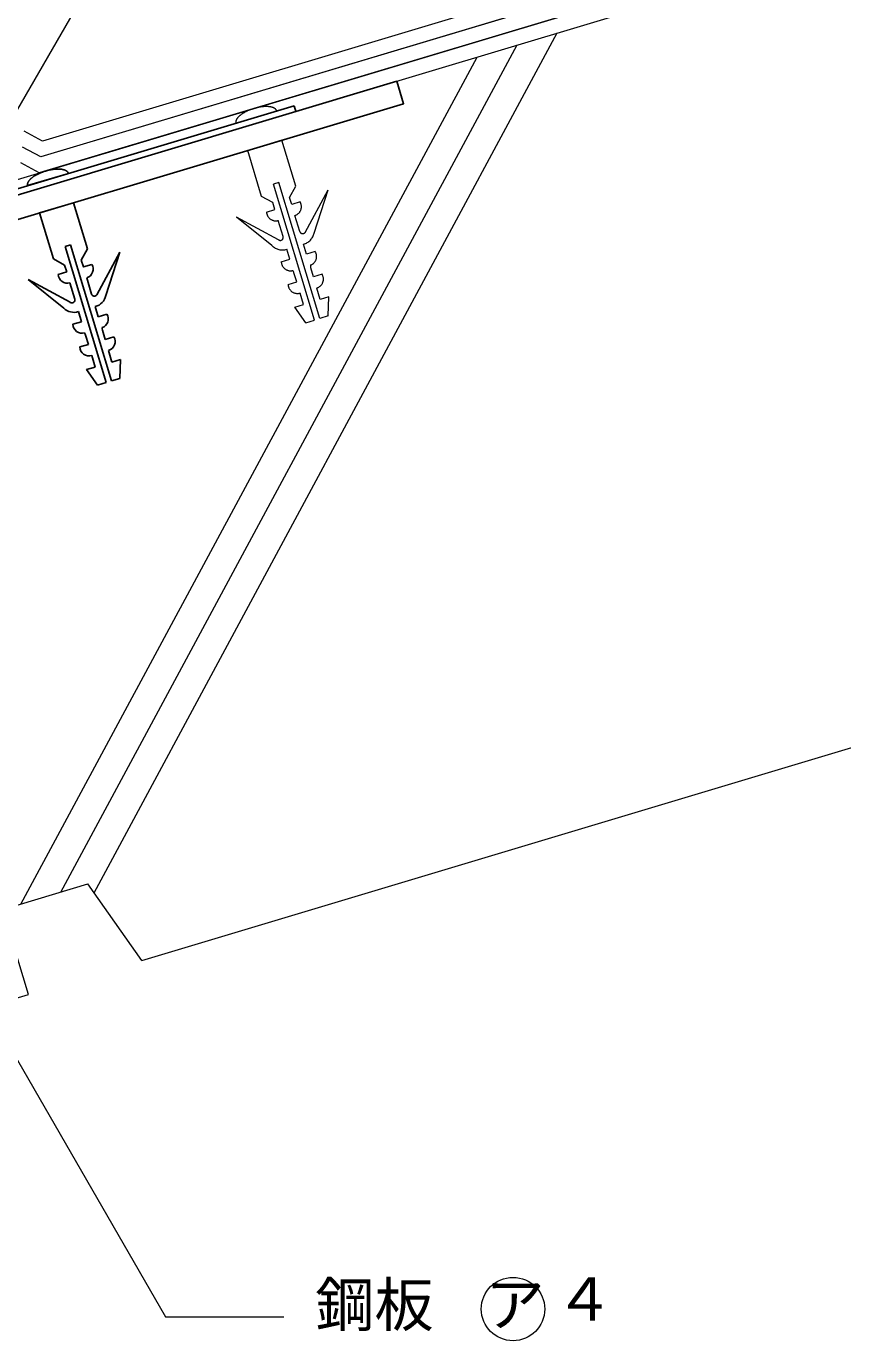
# Model space of a CAD drawing. Units: millimetres, scale not verified. Extents: x -2025 to 2025, y -1410 to 1410.
# Drawn here: x -156.7 to -18.8, y -123.1 to 99.1 of the extents above; entities that cross this region are included whole.
import ezdxf
from ezdxf.enums import TextEntityAlignment as Align

# ---------------------------------------------------------------- set-up
doc = ezdxf.new("R2010")
doc.units = ezdxf.units.MM
doc.header["$LTSCALE"] = 3
doc.linetypes.add('USER3', pattern=[30, 12, -18])
for name, color, linetype in [('0-0_0', 7, 'Continuous'), ('0-5__U+FF8F_U+FF99_U+FF74_U+FF7D_U+FF71_U+FF99_U+FF90_U+FF8A_U+FF9E_U+FF70', 7, 'Continuous'), ('1-0_鋼板', 7, 'Continuous'), ('1-2__U+FF7D_U+FF81_U+FF70_U+FF99板', 7, 'Continuous'), ('1-5_文字___1', 7, 'Continuous')]:
    doc.layers.add(name, color=color, linetype=linetype)
for name, color, linetype, lineweight in [('0-2_躯体', 2, 'Continuous', 18), ('0-3_文字', 8, 'Continuous', 18), ('0-7__U+FF8F_U+FF99_U+FF74_U+FF7D_U+FF7C_U+FF9D_U+FF78_U+FF9E_U+FF99', 3, 'Continuous', 18), ('0-8__U+FF76_U+FF7D_U+FF80_U+FF91_U+FF8D_U+FF9E_U+FF70_U+FF7D', 5, 'Continuous', 18), ('0-C__U+FF8F_U+FF99_U+FF74_U+FF7D_U+FF71_U+FF99_U+FF90_U+FF8A_U+FF9E_U+FF70隠れ線', 2, 'USER3', 18), ('1-3__U+FF8A_U+FF6F_U+FF81', 8, 'Continuous', 18)]:
    doc.layers.add(name, color=color, linetype=linetype, lineweight=lineweight)
doc.styles.add('ＭＳ ゴシック', font='')
doc.styles.get('ＭＳ ゴシック').set_extended_font_data('MS Gothic')

# ---------------------------------------------------------------- blocks, each defined once
blk = doc.blocks.new('厚み記号')
at = {"layer": '0-3_文字'}
blk.add_circle((0, 0), 5.354, dxfattribs=at)
at = {"layer": '0-3_文字', "color": 7, "style": 'ＭＳ ゴシック'}
blk.add_text('ア', height=7.331, dxfattribs=at).set_placement((-4.663, -5.062), align=Align.BOTTOM_LEFT)

msp = doc.modelspace()

# ---------------------------------------------------------------- linework, layer by layer
at = {"layer": '0-2_躯体'}
for p, q in [((-326.722, 20.093), (281.497, 202.559)), ((-137.232, -58.784), (318.853, 78.042)), ((-137.232, -58.784), (-146.332, -45.853)), ((-256.003, -94.415), (-156.389, -64.531))]:
    msp.add_line(p, q, dxfattribs=at)
msp.add_lwpolyline([(-156.389, -64.531), (-160.699, -50.163), (-146.332, -45.853)], dxfattribs=at)
at = {"layer": '0-3_文字'}
for points in [[(-167.839, 68.467), (-84.735, 212.383), (-64.735, 212.383)], [(-164.425, -64.98), (-133.211, -119.044), (-113.211, -119.044)]]:
    msp.add_lwpolyline(points, dxfattribs=at)
at = {"layer": '0-5__U+FF8F_U+FF99_U+FF74_U+FF7D_U+FF71_U+FF99_U+FF90_U+FF8A_U+FF9E_U+FF70'}
for p, q in [((-156.517, 72.199), (-149.62, 74.268)), ((-148.758, 69.306), (-154.505, 67.582)), ((-146.423, 61.521), (-148.758, 69.306)), ((-152.169, 59.796), (-154.505, 67.582)), ((-149.252, 62.163), (-150.161, 61.89)), ((-143.265, 38.902), (-150.161, 61.89)), ((-142.355, 39.175), (-149.252, 62.163)), ((-147.445, 59.622), (-146.423, 61.521)), ((-144.828, 53.738), (-140.948, 60.944)), ((-143.31, 53.624), (-140.948, 60.944)), ((-150.271, 58.774), (-152.169, 59.796)), ((-149.92, 57.605), (-150.271, 58.774)), ((-149.306, 52.47), (-156.423, 56.302)), ((-150.425, 51.493), (-156.423, 56.302)), ((-151.345, 57.177), (-149.92, 57.605)), ((-149.363, 55.75), (-149.408, 55.736)), ((-148.547, 53.027), (-149.363, 55.748)), ((-146.538, 56.597), (-146.492, 56.611)), ((-145.721, 53.875), (-146.538, 56.597)), ((-145.081, 51.741), (-145.081, 51.741)), ((-144.572, 50.043), (-145.081, 51.741)), ((-148.858, 48.758), (-147.397, 49.196)), ((-147.906, 50.893), (-147.906, 50.893)), ((-147.397, 49.196), (-147.906, 50.893)), ((-143.111, 50.482), (-144.572, 50.043)), ((-146.248, 45.364), (-146.714, 46.918)), ((-143.422, 46.212), (-143.888, 47.766)), ((-147.708, 44.926), (-146.248, 45.364)), ((-141.961, 46.65), (-143.422, 46.212)), ((-145.098, 41.533), (-145.683, 43.483)), ((-142.273, 42.381), (-142.858, 44.332)), ((-140.812, 42.819), (-142.273, 42.381)), ((-140.918, 39.606), (-140.812, 42.819)), ((-144.702, 38.471), (-143.265, 38.902)), ((-140.918, 39.606), (-142.355, 39.175))]:
    msp.add_line(p, q, dxfattribs=at)
for points in [[(-154.64, 74.24), (-154.71, 74.2), (-154.79, 74.16), (-154.86, 74.13), (-154.93, 74.09), (-155, 74.05), (-155.07, 74.01), (-155.14, 73.97), (-155.21, 73.93), (-155.28, 73.89), (-155.34, 73.85), (-155.41, 73.81), (-155.47, 73.77), (-155.53, 73.73), (-155.59, 73.69), (-155.65, 73.65), (-155.7, 73.6), (-155.76, 73.56), (-155.81, 73.52), (-155.86, 73.47), (-155.91, 73.43), (-155.96, 73.39), (-156.01, 73.35), (-156.05, 73.3), (-156.09, 73.26), (-156.14, 73.21), (-156.17, 73.17), (-156.21, 73.13), (-156.25, 73.08), (-156.28, 73.04), (-156.31, 73), (-156.34, 72.96), (-156.37, 72.91), (-156.4, 72.87), (-156.42, 72.83), (-156.44, 72.79), (-156.46, 72.74), (-156.48, 72.7), (-156.49, 72.66), (-156.51, 72.62)], [(-151.44, 75), (-151.51, 75), (-151.59, 75), (-151.67, 75), (-151.74, 74.99), (-151.82, 74.99), (-151.9, 74.98), (-151.98, 74.97), (-152.07, 74.97), (-152.15, 74.96), (-152.23, 74.95), (-152.31, 74.93), (-152.4, 74.92), (-152.48, 74.91), (-152.56, 74.89), (-152.65, 74.88), (-152.73, 74.86), (-152.82, 74.84), (-152.9, 74.83), (-152.99, 74.81), (-153.07, 74.79), (-153.16, 74.76), (-153.24, 74.74), (-153.33, 74.72), (-153.41, 74.7), (-153.5, 74.67), (-153.58, 74.64), (-153.67, 74.62), (-153.75, 74.59), (-153.84, 74.56), (-153.92, 74.53), (-154, 74.5), (-154.08, 74.47), (-154.16, 74.44), (-154.24, 74.41), (-154.32, 74.38), (-154.4, 74.34), (-154.48, 74.31), (-154.56, 74.27), (-154.64, 74.24)], [(-149.62, 74.27), (-149.63, 74.3), (-149.65, 74.34), (-149.66, 74.37), (-149.68, 74.4), (-149.7, 74.44), (-149.72, 74.47), (-149.74, 74.5), (-149.77, 74.53), (-149.8, 74.56), (-149.83, 74.59), (-149.86, 74.61), (-149.89, 74.64), (-149.93, 74.67), (-149.97, 74.69), (-150.01, 74.72), (-150.05, 74.74), (-150.09, 74.76), (-150.14, 74.78), (-150.18, 74.8), (-150.23, 74.82), (-150.28, 74.84), (-150.33, 74.86), (-150.39, 74.88), (-150.44, 74.89), (-150.5, 74.91), (-150.56, 74.92), (-150.62, 74.93), (-150.68, 74.94), (-150.74, 74.96), (-150.8, 74.96), (-150.87, 74.97), (-150.93, 74.98), (-151, 74.99), (-151.07, 74.99), (-151.14, 75), (-151.21, 75), (-151.29, 75), (-151.36, 75), (-151.44, 75)], [(-156.51, 72.62), (-156.52, 72.58), (-156.53, 72.54), (-156.53, 72.5), (-156.54, 72.46), (-156.54, 72.42), (-156.54, 72.38), (-156.54, 72.34), (-156.54, 72.31), (-156.53, 72.27), (-156.53, 72.23), (-156.52, 72.2)], [(-145.669, 58.88), (-147.094, 58.453), (-147.445, 59.622)], [(-144.702, 38.471), (-146.559, 41.095), (-145.098, 41.533)]]:
    msp.add_lwpolyline(points, dxfattribs=at)
for centre, radius, start, end in [((-147.016, 58.085), 1.565, 289.56323, 30.54554), ((-149.783, 57.255), 1.565, 182.85271, 285.56495), ((-145.242, 54.018), 0.5, 196.69924, 325.85679), ((-145.754, 54.149), 2.5, 285.61781, 347.87588), ((-148.67, 53.274), 2.5, 225.42348, 287.78063), ((-149.025, 52.883), 0.5, 235.85401, 16.69924), ((-144.445, 49.664), 1.565, 289.56323, 31.48852), ((-147.294, 48.81), 1.565, 181.91004, 283.83572), ((-147.672, 46.631), 1, 16.69924, 41.26785), ((-142.93, 48.053), 1, 172.13067, 196.69924), ((-146.145, 44.978), 1.565, 181.91004, 287.15265), ((-143.296, 45.833), 1.565, 286.2463, 31.48852)]:
    msp.add_arc(centre, radius, start, end, dxfattribs=at)
at = {"layer": '0-7__U+FF8F_U+FF99_U+FF74_U+FF7D_U+FF7C_U+FF9D_U+FF78_U+FF9E_U+FF99'}
for p, q in [((-35.749, 115.215), (-154.006, 79.738)), ((-36.022, 112.523), (-154.28, 77.046)), ((-154.006, 79.738), (-157.119, 81.414)), ((-154.28, 77.046), (-157.393, 78.722)), ((-154.553, 74.354), (-157.666, 76.03))]:
    msp.add_line(p, q, dxfattribs=at)
for points in [[(-36.022, 112.523), (-154.28, 77.046), (-157.393, 78.722)], [(-36.022, 112.523), (-35.304, 110.129), (-154.553, 74.354)]]:
    msp.add_lwpolyline(points, dxfattribs=at)
at = {"layer": '0-8__U+FF76_U+FF7D_U+FF80_U+FF91_U+FF8D_U+FF9E_U+FF70_U+FF7D'}
msp.add_line((-298.412, 31.196), (280.779, 204.954), dxfattribs=at)
at = {"layer": '0-C__U+FF8F_U+FF99_U+FF74_U+FF7D_U+FF71_U+FF99_U+FF90_U+FF8A_U+FF9E_U+FF70隠れ線'}
for p, q in [((-121.318, 82.758), (-114.422, 84.827)), ((-113.56, 79.866), (-119.307, 78.142)), ((-116.971, 70.356), (-119.307, 78.142)), ((-111.224, 72.08), (-113.56, 79.866)), ((-114.053, 72.723), (-114.963, 72.45)), ((-108.067, 49.462), (-114.963, 72.45)), ((-107.157, 49.735), (-114.053, 72.723)), ((-112.247, 70.181), (-111.224, 72.08)), ((-109.63, 64.297), (-105.75, 71.504)), ((-108.111, 64.184), (-105.75, 71.504)), ((-115.072, 69.334), (-116.971, 70.356)), ((-114.721, 68.164), (-115.072, 69.334)), ((-114.108, 63.029), (-121.224, 66.861)), ((-115.227, 62.053), (-121.224, 66.861)), ((-116.147, 67.737), (-114.721, 68.164)), ((-111.339, 67.157), (-111.294, 67.17)), ((-110.523, 64.434), (-111.339, 67.157)), ((-114.165, 66.309), (-114.21, 66.296)), ((-113.348, 63.587), (-114.164, 66.308)), ((-109.882, 62.301), (-109.882, 62.301)), ((-109.373, 60.603), (-109.882, 62.301)), ((-112.708, 61.453), (-112.708, 61.453)), ((-112.199, 59.755), (-112.708, 61.453)), ((-107.912, 61.041), (-109.373, 60.603)), ((-113.659, 59.317), (-112.199, 59.755)), ((-108.224, 56.772), (-108.69, 58.326)), ((-112.51, 55.486), (-111.049, 55.924)), ((-111.049, 55.924), (-111.516, 57.478)), ((-106.763, 57.21), (-108.224, 56.772)), ((-109.9, 52.093), (-110.485, 54.043)), ((-107.074, 52.94), (-107.66, 54.892)), ((-105.614, 53.379), (-107.074, 52.94)), ((-105.72, 50.166), (-105.614, 53.379)), ((-109.503, 49.031), (-108.067, 49.462)), ((-105.72, 50.166), (-107.157, 49.735))]:
    msp.add_line(p, q, dxfattribs=at)
for points in [[(-119.44, 84.8), (-119.51, 84.76), (-119.59, 84.72), (-119.66, 84.69), (-119.73, 84.65), (-119.81, 84.61), (-119.88, 84.57), (-119.94, 84.53), (-120.01, 84.49), (-120.08, 84.45), (-120.14, 84.41), (-120.21, 84.37), (-120.27, 84.33), (-120.33, 84.29), (-120.39, 84.25), (-120.45, 84.21), (-120.51, 84.16), (-120.56, 84.12), (-120.61, 84.08), (-120.66, 84.03), (-120.71, 83.99), (-120.76, 83.95), (-120.81, 83.9), (-120.85, 83.86), (-120.9, 83.82), (-120.94, 83.77), (-120.98, 83.73), (-121.01, 83.69), (-121.05, 83.64), (-121.08, 83.6), (-121.11, 83.56), (-121.14, 83.51), (-121.17, 83.47), (-121.2, 83.43), (-121.22, 83.39), (-121.24, 83.34), (-121.26, 83.3), (-121.28, 83.26), (-121.29, 83.22), (-121.31, 83.18)], [(-116.24, 85.56), (-116.31, 85.56), (-116.39, 85.56), (-116.47, 85.56), (-116.55, 85.55), (-116.62, 85.55), (-116.7, 85.54), (-116.79, 85.53), (-116.87, 85.53), (-116.95, 85.52), (-117.03, 85.51), (-117.11, 85.49), (-117.2, 85.48), (-117.28, 85.47), (-117.37, 85.45), (-117.45, 85.44), (-117.54, 85.42), (-117.62, 85.4), (-117.71, 85.39), (-117.79, 85.37), (-117.88, 85.35), (-117.96, 85.32), (-118.05, 85.3), (-118.13, 85.28), (-118.22, 85.25), (-118.3, 85.23), (-118.39, 85.2), (-118.47, 85.18), (-118.55, 85.15), (-118.64, 85.12), (-118.72, 85.09), (-118.8, 85.06), (-118.88, 85.03), (-118.97, 85), (-119.05, 84.97), (-119.13, 84.94), (-119.21, 84.9), (-119.28, 84.87), (-119.36, 84.83), (-119.44, 84.8)], [(-114.42, 84.83), (-114.43, 84.86), (-114.45, 84.9), (-114.46, 84.93), (-114.48, 84.96), (-114.5, 85), (-114.52, 85.03), (-114.55, 85.06), (-114.57, 85.09), (-114.6, 85.12), (-114.63, 85.15), (-114.66, 85.17), (-114.7, 85.2), (-114.73, 85.23), (-114.77, 85.25), (-114.81, 85.28), (-114.85, 85.3), (-114.89, 85.32), (-114.94, 85.34), (-114.98, 85.36), (-115.03, 85.38), (-115.08, 85.4), (-115.13, 85.42), (-115.19, 85.44), (-115.24, 85.45), (-115.3, 85.47), (-115.36, 85.48), (-115.42, 85.49), (-115.48, 85.5), (-115.54, 85.51), (-115.6, 85.52), (-115.67, 85.53), (-115.74, 85.54), (-115.8, 85.55), (-115.87, 85.55), (-115.94, 85.56), (-116.02, 85.56), (-116.09, 85.56), (-116.16, 85.56), (-116.24, 85.56)], [(-121.31, 83.18), (-121.32, 83.14), (-121.33, 83.1), (-121.34, 83.06), (-121.34, 83.02), (-121.34, 82.98), (-121.35, 82.94), (-121.34, 82.9), (-121.34, 82.87), (-121.34, 82.83), (-121.33, 82.79), (-121.32, 82.76)], [(-110.471, 69.44), (-111.896, 69.012), (-112.247, 70.181)], [(-109.503, 49.031), (-111.361, 51.654), (-109.9, 52.093)]]:
    msp.add_lwpolyline(points, dxfattribs=at)
for centre, radius, start, end in [((-111.818, 68.645), 1.565, 289.56323, 30.54554), ((-114.584, 67.815), 1.565, 182.85271, 285.56495), ((-113.827, 63.443), 0.5, 235.85401, 16.69924), ((-110.044, 64.578), 0.5, 196.69924, 325.85679), ((-110.556, 64.709), 2.5, 285.61781, 347.87588), ((-113.472, 63.834), 2.5, 225.42348, 287.78063), ((-109.247, 60.224), 1.565, 289.56323, 31.48852), ((-112.096, 59.369), 1.565, 181.91004, 283.83572), ((-112.473, 57.191), 1, 16.69924, 41.26785), ((-107.732, 58.613), 1, 172.13067, 196.69924), ((-108.097, 56.393), 1.565, 286.2463, 31.48852), ((-110.946, 55.538), 1.565, 181.91004, 287.15265)]:
    msp.add_arc(centre, radius, start, end, dxfattribs=at)
at = {"layer": '1-0_鋼板'}
for points in [[(-161.37, -61.849), (-197.575, 58.837), (-94.13, 89.871)], [(-192.595, 56.155), (-92.981, 86.039), (-94.13, 89.871)]]:
    msp.add_lwpolyline(points, dxfattribs=at)
at = {"layer": '1-2__U+FF7D_U+FF81_U+FF70_U+FF99板'}
msp.add_line((-111.499, 85.704), (-111.211, 84.746), dxfattribs=at)
msp.add_lwpolyline([(-302.777, 27.277), (-303.064, 28.235), (-111.499, 85.704)], dxfattribs=at)
at = {"layer": '1-3__U+FF8A_U+FF6F_U+FF81'}
for p, q in [((-145.285, -47.341), (-67.023, 98.003)), ((-150.901, -47.224), (-73.796, 95.971)), ((-157.674, -49.256), (-80.569, 93.939))]:
    msp.add_line(p, q, dxfattribs=at)

# ---------------------------------------------------------------- block references
at = {"layer": '0-0_0'}
msp.add_blockref('厚み記号', (-74.497, -117.705), dxfattribs=at)

# ---------------------------------------------------------------- texts
at = {"layer": '1-5_文字___1', "style": 'ＭＳ ゴシック'}
for s, p in [('鋼板', (-107.913, -122.841)), ('４', (-67.428, -121.878))]:
    msp.add_text(s, height=7.331, dxfattribs=at).set_placement(p, align=Align.BOTTOM_LEFT)

doc.saveas('drawing.dxf')
